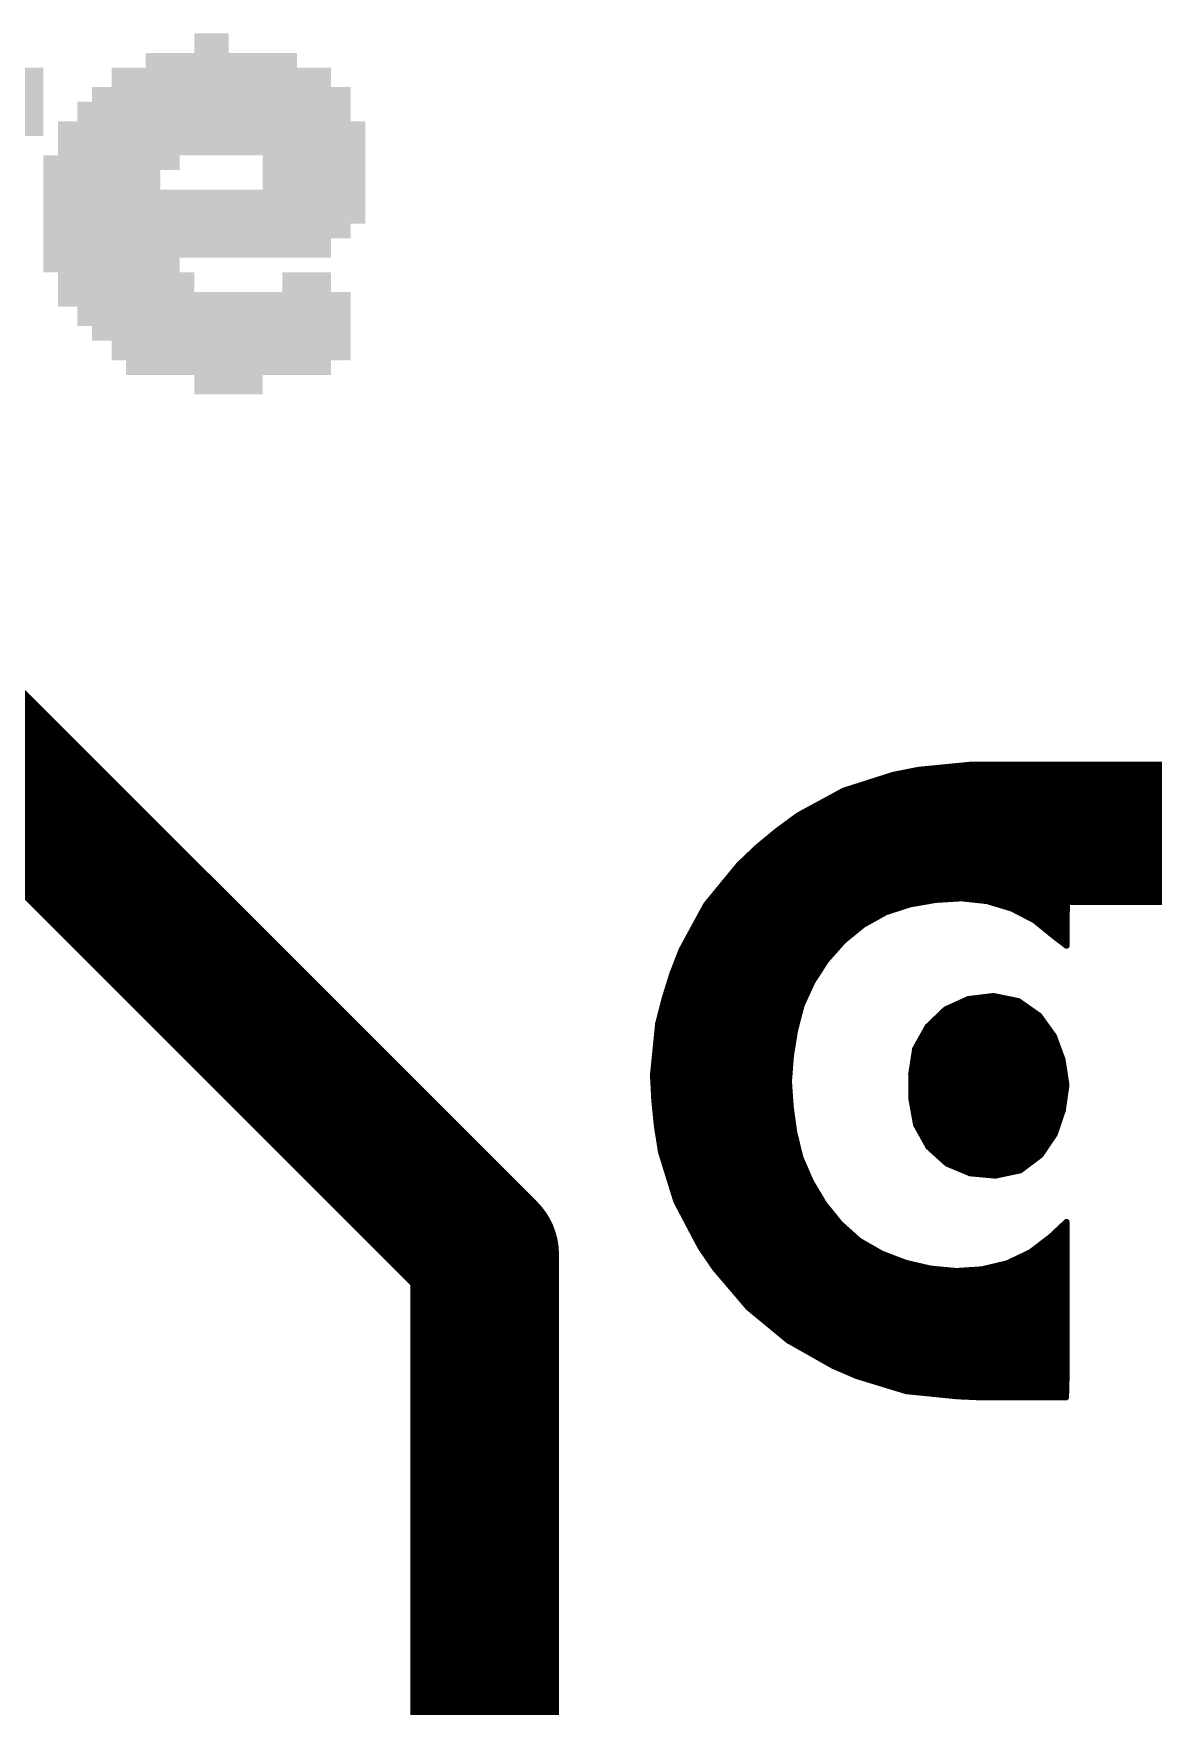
# Model space of a CAD drawing. Extents: x -34 to 73, y -22 to 26.
# Drawn here: x 19.713 to 22.009, y 15.926 to 19.356 of the extents above; entities that cross this region are included whole.
import ezdxf

# ---------------------------------------------------------------- set-up
doc = ezdxf.new("R2010")
doc.units = 0
doc.layers.add('16', color=132, linetype='CONTINUOUS')
doc.layers.add('21', color=41, linetype='CONTINUOUS')

# ---------------------------------------------------------------- blocks, each defined once
blk = doc.blocks.new('RECT')
blk.add_solid([(-0.5, -0.5), (0.5, -0.5), (-0.5, 0.5), (0.5, 0.5)])

msp = doc.modelspace()

# ---------------------------------------------------------------- linework, layer by layer
at = {"layer": '16', "const_width": 0.3048}
for points in [[(20.6375, 16.8529), (18.5928, 18.8976)], [(20.6375, 16.8529), (20.6375, 15.1793)]]:
    msp.add_lwpolyline(points, dxfattribs=at)
at = {"layer": '16', "const_width": 0.1524}
for points in [[(20.7137, 16.8529, 1), (20.5613, 16.8529)], [(20.5836, 16.799, 1), (20.6914, 16.9068)]]:
    msp.add_lwpolyline(points, format="xyb", dxfattribs=at)
at = {"layer": '21', "const_width": 0.0127}
for points in [[(21.4744, 17.8357), (21.3736, 17.8035)], [(21.5261, 17.8461), (21.4744, 17.8357)], [(21.5133, 17.8435), (24.4591, 17.8435)], [(21.6315, 17.8565), (21.5261, 17.8461)], [(21.6282, 17.8562), (24.3363, 17.8562)], [(24.3331, 17.8565), (21.6315, 17.8565)], [(21.3736, 17.8035), (21.2805, 17.7529)], [(21.3796, 17.8054), (24.5791, 17.8054)], [(21.4194, 17.8181), (24.5445, 17.8181)], [(21.4592, 17.8308), (24.5018, 17.8308)], [(21.307, 17.7673), (24.6548, 17.7673)], [(21.3303, 17.78), (24.632, 17.78)], [(21.3538, 17.7927), (24.6091, 17.7927)], [(21.2805, 17.7529), (21.238, 17.7216)], [(21.2483, 17.7292), (24.7157, 17.7292)], [(21.2655, 17.7419), (24.7003, 17.7419)], [(21.2836, 17.7546), (24.6776, 17.7546)], [(21.238, 17.7216), (21.1971, 17.6879)], [(21.2164, 17.7038), (24.7465, 17.7038)], [(21.2318, 17.7165), (24.7311, 17.7165)], [(21.1971, 17.6879), (21.1589, 17.6515)], [(21.1738, 17.6657), (24.7899, 17.6657)], [(21.1872, 17.6784), (24.7773, 17.6784)], [(21.201, 17.6911), (24.7619, 17.6911)], [(21.1589, 17.6515), (21.0917, 17.5697)], [(21.1393, 17.6276), (24.8237, 17.6276)], [(21.1497, 17.6403), (24.8129, 17.6403)], [(21.1605, 17.653), (24.8014, 17.653)], [(21.1184, 17.6022), (24.8447, 17.6022)], [(21.1288, 17.6149), (24.8342, 17.6149)], [(21.0917, 17.5697), (21.0411, 17.4766)], [(21.0886, 17.5641), (21.4894, 17.5641)], [(21.0975, 17.5768), (21.545, 17.5768)], [(21.1079, 17.5895), (24.8545, 17.5895)], [(21.4598, 17.5546), (21.5101, 17.5708)], [(21.5101, 17.5708), (21.5621, 17.5798)], [(21.5621, 17.5798), (21.6148, 17.5831)], [(21.6148, 17.5831), (21.6674, 17.5774)], [(21.6674, 17.5774), (21.7181, 17.5622)], [(21.6694, 17.5768), (24.3916, 17.5768)], [(21.7117, 17.5641), (21.8312, 17.5641)], [(21.7181, 17.5622), (21.765, 17.5379)], [(21.8304, 17.5466), (21.8317, 17.5754)], [(21.8317, 17.5754), (22.0741, 17.5754)], [(21.068, 17.526), (21.4101, 17.526)], [(21.0749, 17.5387), (21.4312, 17.5387)], [(21.0817, 17.5514), (21.454, 17.5514)], [(21.3727, 17.4954), (21.4135, 17.5288)], [(21.4135, 17.5288), (21.4598, 17.5546)], [(21.7389, 17.5514), (21.8306, 17.5514)], [(21.7634, 17.5387), (21.8304, 17.5387)], [(21.765, 17.5379), (21.806, 17.5045)], [(21.7796, 17.526), (21.8304, 17.526)], [(21.8304, 17.486), (21.8304, 17.5466)], [(21.0542, 17.5006), (21.379, 17.5006)], [(21.0611, 17.5133), (21.3945, 17.5133)], [(21.3377, 17.456), (21.3727, 17.4954)], [(21.7952, 17.5133), (21.8304, 17.5133)], [(21.806, 17.5045), (21.8304, 17.486)], [(21.8112, 17.5006), (21.8304, 17.5006)], [(21.0411, 17.4766), (21.0221, 17.4274)], [(21.0357, 17.4625), (21.3435, 17.4625)], [(21.0406, 17.4752), (21.3548, 17.4752)], [(21.0473, 17.4879), (21.366, 17.4879)], [(21.3091, 17.4117), (21.3377, 17.456)], [(21.8279, 17.4879), (21.8304, 17.4879)], [(21.0221, 17.4274), (21.0064, 17.3768)], [(21.0212, 17.4244), (21.3173, 17.4244)], [(21.0259, 17.4371), (21.3255, 17.4371)], [(21.0308, 17.4498), (21.3338, 17.4498)], [(21.0094, 17.3863), (21.2975, 17.3863)], [(21.0133, 17.399), (21.3033, 17.399)], [(21.0173, 17.4117), (21.3091, 17.4117)], [(21.2871, 17.3635), (21.3091, 17.4117)], [(21.0064, 17.3768), (20.9933, 17.3257)], [(21.0023, 17.3609), (21.2864, 17.3609)], [(21.0056, 17.3736), (21.2917, 17.3736)], [(21.2737, 17.3123), (21.2871, 17.3635)], [(21.5827, 17.3552), (21.5456, 17.3196)], [(21.6293, 17.3763), (21.5827, 17.3552)], [(21.5954, 17.3609), (21.7476, 17.3609)], [(21.6234, 17.3736), (21.724, 17.3736)], [(21.6806, 17.3825), (21.6293, 17.3763)], [(21.7318, 17.372), (21.6806, 17.3825)], [(21.7744, 17.342), (21.7318, 17.372)], [(20.9933, 17.3257), (20.9827, 17.2203)], [(20.993, 17.3228), (21.2764, 17.3228)], [(20.9958, 17.3355), (21.2797, 17.3355)], [(20.9991, 17.3482), (21.2831, 17.3482)], [(21.5456, 17.3196), (21.5201, 17.2739)], [(21.5489, 17.3228), (21.7882, 17.3228)], [(21.5622, 17.3355), (21.7791, 17.3355)], [(21.5755, 17.3482), (21.7657, 17.3482)], [(21.8044, 17.3003), (21.7744, 17.342)], [(20.9892, 17.2847), (21.2692, 17.2847)], [(20.9905, 17.2974), (21.2713, 17.2974)], [(20.9917, 17.3101), (21.2733, 17.3101)], [(21.2653, 17.2602), (21.2737, 17.3123)], [(21.5261, 17.2847), (21.8101, 17.2847)], [(21.5332, 17.2974), (21.8055, 17.2974)], [(21.5403, 17.3101), (21.7973, 17.3101)], [(21.8222, 17.2519), (21.8044, 17.3003)], [(20.9866, 17.2593), (21.2652, 17.2593)], [(20.9879, 17.272), (21.2672, 17.272)], [(21.2612, 17.2074), (21.2653, 17.2602)], [(21.5201, 17.2739), (21.5121, 17.2222)], [(21.5178, 17.2593), (21.8195, 17.2593)], [(21.5198, 17.272), (21.8148, 17.272)], [(21.8301, 17.2001), (21.8222, 17.2519)], [(20.9828, 17.2212), (21.2623, 17.2212)], [(20.9827, 17.2203), (20.9855, 17.1676)], [(20.9841, 17.2339), (21.2633, 17.2339)], [(20.9853, 17.2466), (21.2642, 17.2466)], [(21.5121, 17.2222), (21.5127, 17.1704)], [(21.5121, 17.2212), (21.8269, 17.2212)], [(21.5139, 17.2339), (21.8249, 17.2339)], [(21.5159, 17.2466), (21.823, 17.2466)], [(20.9833, 17.2085), (21.2613, 17.2085)], [(20.984, 17.1958), (21.262, 17.1958)], [(20.9847, 17.1831), (21.2629, 17.1831)], [(21.2649, 17.1545), (21.2612, 17.2074)], [(21.5122, 17.2085), (21.8288, 17.2085)], [(21.5124, 17.1958), (21.8295, 17.1958)], [(21.5125, 17.1831), (21.8277, 17.1831)], [(21.8227, 17.1484), (21.8301, 17.2001)], [(20.9854, 17.1704), (21.2638, 17.1704)], [(20.9855, 17.1676), (20.9909, 17.1149)], [(20.9865, 17.1577), (21.2647, 17.1577)], [(21.2722, 17.1022), (21.2649, 17.1545)], [(21.5127, 17.1704), (21.5219, 17.1191)], [(21.5127, 17.1704), (21.8258, 17.1704)], [(21.5149, 17.1577), (21.824, 17.1577)], [(21.8061, 17.0996), (21.8227, 17.1484)], [(20.9878, 17.145), (21.2662, 17.145)], [(20.9891, 17.1323), (21.268, 17.1323)], [(20.9904, 17.1196), (21.2698, 17.1196)], [(20.9909, 17.1149), (20.9992, 17.0628)], [(21.5172, 17.145), (21.8216, 17.145)], [(21.5195, 17.1323), (21.8172, 17.1323)], [(21.5218, 17.1196), (21.8129, 17.1196)], [(21.5219, 17.1191), (21.5474, 17.0734)], [(20.9921, 17.1069), (21.2716, 17.1069)], [(20.9942, 17.0942), (21.2742, 17.0942)], [(20.9962, 17.0815), (21.2773, 17.0815)], [(21.2849, 17.0508), (21.2722, 17.1022)], [(21.5287, 17.1069), (21.8086, 17.1069)], [(21.5358, 17.0942), (21.8024, 17.0942)], [(21.5429, 17.0815), (21.7939, 17.0815)], [(21.7772, 17.0568), (21.8061, 17.0996)], [(20.9982, 17.0688), (21.2805, 17.0688)], [(20.9992, 17.0628), (21.0306, 16.9616)], [(21.0013, 17.0561), (21.2836, 17.0561)], [(21.0052, 17.0434), (21.2881, 17.0434)], [(21.306, 17.0023), (21.2849, 17.0508)], [(21.5474, 17.0734), (21.5857, 17.0389)], [(21.5525, 17.0688), (21.7853, 17.0688)], [(21.5666, 17.0561), (21.7763, 17.0561)], [(21.5807, 17.0434), (21.7595, 17.0434)], [(21.7354, 17.0253), (21.7772, 17.0568)], [(21.0091, 17.0307), (21.2937, 17.0307)], [(21.0131, 17.018), (21.2992, 17.018)], [(21.5857, 17.0389), (21.6329, 17.0192)], [(21.6054, 17.0307), (21.7426, 17.0307)], [(21.6329, 17.0192), (21.6842, 17.0145)], [(21.6465, 17.018), (21.7007, 17.018)], [(21.6842, 17.0145), (21.7354, 17.0253)], [(21.017, 17.0053), (21.3047, 17.0053)], [(21.021, 16.9926), (21.3118, 16.9926)], [(21.0249, 16.9799), (21.3193, 16.9799)], [(21.3329, 16.957), (21.306, 17.0023)], [(21.0289, 16.9672), (21.3269, 16.9672)], [(21.0306, 16.9616), (21.08, 16.868)], [(21.0343, 16.9545), (21.3349, 16.9545)], [(21.0411, 16.9418), (21.3452, 16.9418)], [(21.366, 16.9159), (21.3329, 16.957)], [(21.0478, 16.9291), (21.3554, 16.9291)], [(21.0545, 16.9164), (21.3656, 16.9164)], [(21.4055, 16.8805), (21.366, 16.9159)], [(21.8304, 16.9192), (21.7985, 16.8892)], [(21.8274, 16.9164), (21.8304, 16.9164)], [(21.8304, 16.6013), (21.8304, 16.9192)], [(21.0612, 16.9037), (21.3796, 16.9037)], [(21.0679, 16.891), (21.3938, 16.891)], [(21.0746, 16.8783), (21.4094, 16.8783)], [(21.4514, 16.8543), (21.4055, 16.8805)], [(21.7985, 16.8892), (21.7566, 16.8571)], [(21.7843, 16.8783), (21.8304, 16.8783)], [(21.8004, 16.891), (21.8304, 16.891)], [(21.8139, 16.9037), (21.8304, 16.9037)], [(21.08, 16.868), (21.1097, 16.8244)], [(21.0817, 16.8656), (21.4316, 16.8656)], [(21.0903, 16.8529), (21.455, 16.8529)], [(21.0989, 16.8402), (21.4882, 16.8402)], [(21.5006, 16.8354), (21.4514, 16.8543)], [(21.7566, 16.8571), (21.7089, 16.8344)], [(21.7212, 16.8402), (21.8304, 16.8402)], [(21.7478, 16.8529), (21.8304, 16.8529)], [(21.7677, 16.8656), (21.8304, 16.8656)], [(21.1076, 16.8275), (21.5349, 16.8275)], [(21.1097, 16.8244), (21.1783, 16.7439)], [(21.1179, 16.8148), (21.8304, 16.8148)], [(21.552, 16.8235), (21.5006, 16.8354)], [(21.6047, 16.8186), (21.552, 16.8235)], [(21.6575, 16.8221), (21.6047, 16.8186)], [(21.7089, 16.8344), (21.6575, 16.8221)], [(21.6802, 16.8275), (21.8304, 16.8275)], [(21.1287, 16.8021), (21.8304, 16.8021)], [(21.1395, 16.7894), (21.8304, 16.7894)], [(21.1504, 16.7767), (21.8304, 16.7767)], [(21.1612, 16.764), (21.8304, 16.764)], [(21.172, 16.7513), (21.8304, 16.7513)], [(21.1783, 16.7439), (21.26, 16.6765)], [(21.1848, 16.7386), (21.8304, 16.7386)], [(21.2002, 16.7259), (21.8304, 16.7259)], [(21.2155, 16.7132), (21.8304, 16.7132)], [(21.2309, 16.7005), (21.8304, 16.7005)], [(21.2463, 16.6878), (21.8304, 16.6878)], [(21.26, 16.6765), (21.3521, 16.6244)], [(21.2625, 16.6751), (21.8304, 16.6751)], [(21.285, 16.6624), (21.8304, 16.6624)], [(21.3074, 16.6497), (21.8304, 16.6497)], [(21.3299, 16.637), (21.8304, 16.637)], [(21.3521, 16.6244), (21.4005, 16.6035)], [(21.3525, 16.6243), (21.8304, 16.6243)], [(21.3819, 16.6116), (21.8304, 16.6116)], [(21.4005, 16.6035), (21.5018, 16.5726)], [(21.4157, 16.5989), (21.8303, 16.5989)], [(21.8292, 16.5597), (21.8304, 16.6013)], [(21.4574, 16.5862), (21.8299, 16.5862)], [(21.499, 16.5735), (21.8296, 16.5735)], [(21.5018, 16.5726), (21.6072, 16.562)], [(21.6072, 16.562), (21.6601, 16.5597)], [(21.6355, 16.5608), (21.8292, 16.5608)], [(21.6601, 16.5597), (21.8292, 16.5597)]]:
    msp.add_lwpolyline(points, dxfattribs=at)
at = {"layer": '21', "const_width": 0.0064}
for points in [[(21.4738, 17.8388, 1), (21.4751, 17.8326)], [(21.4754, 17.8326, 1), (21.4735, 17.8387)], [(21.5133, 17.8467, 1), (21.5133, 17.8403)], [(21.5258, 17.8492, 1), (21.5264, 17.8429)], [(21.5267, 17.843, 1), (21.5255, 17.8492)], [(21.6282, 17.8594, 1), (21.6282, 17.853)], [(21.6315, 17.8597, 1), (21.6315, 17.8534)], [(21.6318, 17.8534, 1), (21.6312, 17.8597)], [(21.3726, 17.8065, 1), (21.3745, 17.8004)], [(21.3751, 17.8007, 1), (21.3721, 17.8063)], [(21.3796, 17.8086, 1), (21.3796, 17.8022)], [(21.4194, 17.8213, 1), (21.4194, 17.8149)], [(21.4592, 17.834, 1), (21.4592, 17.8276)], [(21.307, 17.7705, 1), (21.307, 17.7641)], [(21.3303, 17.7832, 1), (21.3303, 17.7768)], [(21.3538, 17.7959, 1), (21.3538, 17.7895)], [(21.2483, 17.7324, 1), (21.2483, 17.726)], [(21.2655, 17.7451, 1), (21.2655, 17.7387)], [(21.279, 17.7557, 1), (21.282, 17.7501)], [(21.2824, 17.7504, 1), (21.2786, 17.7555)], [(21.2836, 17.7578, 1), (21.2836, 17.7514)], [(21.2164, 17.707, 1), (21.2164, 17.7006)], [(21.2318, 17.7197, 1), (21.2318, 17.7133)], [(21.2361, 17.7242, 1), (21.2399, 17.719)], [(21.24, 17.7191, 1), (21.236, 17.724)], [(21.1738, 17.6689, 1), (21.1738, 17.6625)], [(21.1872, 17.6816, 1), (21.1872, 17.6752)], [(21.1951, 17.6903, 1), (21.1992, 17.6854)], [(21.1993, 17.6856, 1), (21.195, 17.6902)], [(21.201, 17.6943, 1), (21.201, 17.6879)], [(21.1393, 17.6308, 1), (21.1393, 17.6244)], [(21.1497, 17.6435, 1), (21.1497, 17.6371)], [(21.1567, 17.6538, 1), (21.1611, 17.6492)], [(21.1614, 17.6495, 1), (21.1565, 17.6536)], [(21.1605, 17.6562, 1), (21.1605, 17.6498)], [(21.1184, 17.6054, 1), (21.1184, 17.599)], [(21.1288, 17.6181, 1), (21.1288, 17.6117)], [(21.0886, 17.5673, 1), (21.0886, 17.5609)], [(21.0892, 17.5717, 1), (21.0941, 17.5677)], [(21.0945, 17.5682, 1), (21.0889, 17.5712)], [(21.0975, 17.58, 1), (21.0975, 17.5736)], [(21.1079, 17.5927, 1), (21.1079, 17.5863)], [(21.4894, 17.5609, 1), (21.4894, 17.5673)], [(21.5096, 17.5739, 1), (21.5107, 17.5676)], [(21.5111, 17.5677, 1), (21.5092, 17.5738)], [(21.545, 17.5736, 1), (21.545, 17.58)], [(21.5619, 17.5829, 1), (21.5623, 17.5766)], [(21.5626, 17.5766, 1), (21.5615, 17.5829)], [(21.6152, 17.5863, 1), (21.6145, 17.5799)], [(21.615, 17.5799, 1), (21.6146, 17.5863)], [(21.6683, 17.5804, 1), (21.6665, 17.5743)], [(21.6694, 17.58, 1), (21.6694, 17.5736)], [(21.6671, 17.5742, 1), (21.6678, 17.5805)], [(21.7117, 17.5673, 1), (21.7117, 17.5609)], [(21.7195, 17.565, 1), (21.7166, 17.5594)], [(21.7171, 17.5591, 1), (21.719, 17.5652)], [(21.8349, 17.5752, 1), (21.8286, 17.5755)], [(21.8317, 17.5785, 1), (21.8317, 17.5722)], [(21.8312, 17.5609, 1), (21.8312, 17.5673)], [(21.068, 17.5292, 1), (21.068, 17.5228)], [(21.0749, 17.5419, 1), (21.0749, 17.5355)], [(21.0817, 17.5546, 1), (21.0817, 17.5482)], [(21.4101, 17.5228, 1), (21.4101, 17.5292)], [(21.412, 17.5316, 1), (21.415, 17.526)], [(21.4155, 17.5264, 1), (21.4115, 17.5313)], [(21.4312, 17.5355, 1), (21.4312, 17.5419)], [(21.454, 17.5482, 1), (21.454, 17.5546)], [(21.4588, 17.5576, 1), (21.4607, 17.5516)], [(21.4613, 17.5518, 1), (21.4582, 17.5574)], [(21.7389, 17.5546, 1), (21.7389, 17.5482)], [(21.7634, 17.5419, 1), (21.7634, 17.5355)], [(21.767, 17.5404, 1), (21.763, 17.5354)], [(21.7635, 17.5351, 1), (21.7664, 17.5407)], [(21.7796, 17.5292, 1), (21.7796, 17.5228)], [(21.8335, 17.5466, 1), (21.8272, 17.5466)], [(21.8272, 17.5468, 1), (21.8335, 17.5465)], [(21.8304, 17.5355, 1), (21.8304, 17.5419)], [(21.8304, 17.5228, 1), (21.8304, 17.5292)], [(21.8306, 17.5482, 1), (21.8306, 17.5546)], [(21.0542, 17.5038, 1), (21.0542, 17.4974)], [(21.0611, 17.5165, 1), (21.0611, 17.5101)], [(21.3706, 17.4978, 1), (21.3747, 17.4929)], [(21.375, 17.4933, 1), (21.3703, 17.4975)], [(21.379, 17.4974, 1), (21.379, 17.5038)], [(21.3945, 17.5101, 1), (21.3945, 17.5165)], [(21.7952, 17.5165, 1), (21.7952, 17.5101)], [(21.8079, 17.507, 1), (21.8041, 17.502)], [(21.804, 17.5021, 1), (21.808, 17.507)], [(21.8112, 17.5038, 1), (21.8112, 17.4974)], [(21.8304, 17.5101, 1), (21.8304, 17.5165)], [(21.8304, 17.4974, 1), (21.8304, 17.5038)], [(21.0357, 17.4657, 1), (21.0357, 17.4593)], [(21.0406, 17.4784, 1), (21.0406, 17.472)], [(21.0383, 17.4781, 1), (21.0439, 17.4751)], [(21.0441, 17.4754, 1), (21.0382, 17.4777)], [(21.0473, 17.4911, 1), (21.0473, 17.4847)], [(21.3354, 17.4581, 1), (21.3401, 17.4538)], [(21.3404, 17.4542, 1), (21.3351, 17.4577)], [(21.3435, 17.4593, 1), (21.3435, 17.4657)], [(21.3548, 17.472, 1), (21.3548, 17.4784)], [(21.366, 17.4847, 1), (21.366, 17.4911)], [(21.8279, 17.4911, 1), (21.8279, 17.4847)], [(21.8272, 17.486, 1), (21.8335, 17.486)], [(21.8285, 17.4835, 1), (21.8323, 17.4886)], [(21.8304, 17.4847, 1), (21.8304, 17.4911)], [(21.0212, 17.4276, 1), (21.0212, 17.4212)], [(21.0192, 17.4285, 1), (21.0251, 17.4262)], [(21.0252, 17.4264, 1), (21.0191, 17.4283)], [(21.0259, 17.4403, 1), (21.0259, 17.4339)], [(21.0308, 17.453, 1), (21.0308, 17.4466)], [(21.3173, 17.4212, 1), (21.3173, 17.4276)], [(21.3255, 17.4339, 1), (21.3255, 17.4403)], [(21.3338, 17.4466, 1), (21.3338, 17.453)], [(21.0094, 17.3895, 1), (21.0094, 17.3831)], [(21.0133, 17.4022, 1), (21.0133, 17.3958)], [(21.0173, 17.4149, 1), (21.0173, 17.4085)], [(21.2975, 17.3831, 1), (21.2975, 17.3895)], [(21.3033, 17.3958, 1), (21.3033, 17.4022)], [(21.3064, 17.4134, 1), (21.3117, 17.4099)], [(21.312, 17.4103, 1), (21.3062, 17.413)], [(21.3091, 17.4085, 1), (21.3091, 17.4149)], [(21.0023, 17.3641, 1), (21.0023, 17.3577)], [(21.0056, 17.3768, 1), (21.0056, 17.3704)], [(21.0095, 17.376, 1), (21.0033, 17.3776)], [(21.0034, 17.3777, 1), (21.0095, 17.3759)], [(21.2842, 17.3648, 1), (21.2899, 17.3622)], [(21.2901, 17.3627, 1), (21.284, 17.3643)], [(21.2864, 17.3577, 1), (21.2864, 17.3641)], [(21.2917, 17.3704, 1), (21.2917, 17.3768)], [(21.5814, 17.3581, 1), (21.5841, 17.3523)], [(21.5849, 17.3529, 1), (21.5805, 17.3575)], [(21.5954, 17.3641, 1), (21.5954, 17.3577)], [(21.6234, 17.3768, 1), (21.6234, 17.3704)], [(21.6289, 17.3794, 1), (21.6297, 17.3731)], [(21.6306, 17.3734, 1), (21.628, 17.3792)], [(21.6812, 17.3856, 1), (21.6799, 17.3794)], [(21.6809, 17.3794, 1), (21.6802, 17.3857)], [(21.724, 17.3704, 1), (21.724, 17.3768)], [(21.7337, 17.3746, 1), (21.73, 17.3694)], [(21.7312, 17.3689, 1), (21.7325, 17.3751)], [(21.7476, 17.3577, 1), (21.7476, 17.3641)], [(20.993, 17.326, 1), (20.993, 17.3196)], [(20.9902, 17.3265, 1), (20.9964, 17.3249)], [(20.9965, 17.3254, 1), (20.9902, 17.326)], [(20.9958, 17.3387, 1), (20.9958, 17.3323)], [(20.9991, 17.3514, 1), (20.9991, 17.345)], [(21.2764, 17.3196, 1), (21.2764, 17.326)], [(21.2797, 17.3323, 1), (21.2797, 17.3387)], [(21.2831, 17.345, 1), (21.2831, 17.3514)], [(21.5434, 17.3219, 1), (21.5478, 17.3173)], [(21.5483, 17.3181, 1), (21.5428, 17.3212)], [(21.5489, 17.326, 1), (21.5489, 17.3196)], [(21.5622, 17.3387, 1), (21.5622, 17.3323)], [(21.5755, 17.3514, 1), (21.5755, 17.345)], [(21.7657, 17.345, 1), (21.7657, 17.3514)], [(21.777, 17.3439, 1), (21.7718, 17.3402)], [(21.7726, 17.3394, 1), (21.7762, 17.3446)], [(21.7791, 17.3323, 1), (21.7791, 17.3387)], [(21.7882, 17.3196, 1), (21.7882, 17.326)], [(20.9892, 17.2879, 1), (20.9892, 17.2815)], [(20.9905, 17.3006, 1), (20.9905, 17.2942)], [(20.9917, 17.3133, 1), (20.9917, 17.3069)], [(21.2692, 17.2815, 1), (21.2692, 17.2879)], [(21.2768, 17.3118, 1), (21.2705, 17.3128)], [(21.2706, 17.3131, 1), (21.2767, 17.3115)], [(21.2713, 17.2942, 1), (21.2713, 17.3006)], [(21.2733, 17.3069, 1), (21.2733, 17.3133)], [(21.5261, 17.2879, 1), (21.5261, 17.2815)], [(21.5332, 17.3006, 1), (21.5332, 17.2942)], [(21.5403, 17.3133, 1), (21.5403, 17.3069)], [(21.7973, 17.3069, 1), (21.7973, 17.3133)], [(21.8074, 17.3014, 1), (21.8014, 17.2992)], [(21.8018, 17.2984, 1), (21.807, 17.3021)], [(21.8055, 17.2942, 1), (21.8055, 17.3006)], [(21.8101, 17.2815, 1), (21.8101, 17.2879)], [(20.9866, 17.2625, 1), (20.9866, 17.2561)], [(20.9879, 17.2752, 1), (20.9879, 17.2688)], [(21.2685, 17.2599, 1), (21.2621, 17.2604)], [(21.2622, 17.2607, 1), (21.2684, 17.2597)], [(21.2652, 17.2561, 1), (21.2652, 17.2625)], [(21.2672, 17.2688, 1), (21.2672, 17.2752)], [(21.5178, 17.2625, 1), (21.5178, 17.2561)], [(21.5198, 17.2752, 1), (21.5198, 17.2688)], [(21.5232, 17.2734, 1), (21.5169, 17.2744)], [(21.5173, 17.2755, 1), (21.5228, 17.2724)], [(21.8148, 17.2688, 1), (21.8148, 17.2752)], [(21.8253, 17.2524, 1), (21.819, 17.2514)], [(21.8192, 17.2508, 1), (21.8252, 17.253)], [(21.8195, 17.2561, 1), (21.8195, 17.2625)], [(20.9859, 17.2204, 1), (20.9795, 17.2201)], [(20.9795, 17.2206, 1), (20.9858, 17.22)], [(20.9828, 17.2244, 1), (20.9828, 17.218)], [(20.9841, 17.2371, 1), (20.9841, 17.2307)], [(20.9853, 17.2498, 1), (20.9853, 17.2434)], [(21.2623, 17.218, 1), (21.2623, 17.2244)], [(21.2633, 17.2307, 1), (21.2633, 17.2371)], [(21.2642, 17.2434, 1), (21.2642, 17.2498)], [(21.5153, 17.2222, 1), (21.5089, 17.2221)], [(21.5121, 17.2244, 1), (21.5121, 17.218)], [(21.509, 17.2227, 1), (21.5152, 17.2217)], [(21.5139, 17.2371, 1), (21.5139, 17.2307)], [(21.5159, 17.2498, 1), (21.5159, 17.2434)], [(21.823, 17.2434, 1), (21.823, 17.2498)], [(21.8249, 17.2307, 1), (21.8249, 17.2371)], [(21.8269, 17.218, 1), (21.8269, 17.2244)], [(20.9833, 17.2117, 1), (20.9833, 17.2053)], [(20.984, 17.199, 1), (20.984, 17.1926)], [(20.9847, 17.1863, 1), (20.9847, 17.1799)], [(21.2644, 17.2076, 1), (21.2581, 17.2071)], [(21.2581, 17.2076, 1), (21.2644, 17.2071)], [(21.2613, 17.2053, 1), (21.2613, 17.2117)], [(21.262, 17.1926, 1), (21.262, 17.199)], [(21.2629, 17.1799, 1), (21.2629, 17.1863)], [(21.5122, 17.2117, 1), (21.5122, 17.2053)], [(21.5124, 17.199, 1), (21.5124, 17.1926)], [(21.5125, 17.1863, 1), (21.5125, 17.1799)], [(21.8332, 17.1997, 1), (21.8269, 17.2006)], [(21.8269, 17.1996, 1), (21.8332, 17.2006)], [(21.8277, 17.1799, 1), (21.8277, 17.1863)], [(21.8288, 17.2053, 1), (21.8288, 17.2117)], [(21.8295, 17.1926, 1), (21.8295, 17.199)], [(20.9854, 17.1736, 1), (20.9854, 17.1672)], [(20.9887, 17.1679, 1), (20.9824, 17.1672)], [(20.9824, 17.1674, 1), (20.9887, 17.1677)], [(20.9865, 17.1609, 1), (20.9865, 17.1545)], [(21.2617, 17.1543, 1), (21.2681, 17.1548)], [(21.268, 17.155, 1), (21.2618, 17.1541)], [(21.2638, 17.1672, 1), (21.2638, 17.1736)], [(21.2647, 17.1545, 1), (21.2647, 17.1609)], [(21.5158, 17.171, 1), (21.5095, 17.1699)], [(21.5127, 17.1736, 1), (21.5127, 17.1672)], [(21.5095, 17.1704, 1), (21.5158, 17.1705)], [(21.5149, 17.1609, 1), (21.5149, 17.1545)], [(21.8257, 17.1473, 1), (21.8197, 17.1494)], [(21.824, 17.1545, 1), (21.824, 17.1609)], [(21.8258, 17.1672, 1), (21.8258, 17.1736)], [(20.9878, 17.1482, 1), (20.9878, 17.1418)], [(20.9891, 17.1355, 1), (20.9891, 17.1291)], [(20.9904, 17.1228, 1), (20.9904, 17.1164)], [(20.994, 17.1154, 1), (20.9877, 17.1144)], [(20.9877, 17.1145, 1), (20.994, 17.1152)], [(21.2662, 17.1418, 1), (21.2662, 17.1482)], [(21.268, 17.1291, 1), (21.268, 17.1355)], [(21.2698, 17.1164, 1), (21.2698, 17.1228)], [(21.5172, 17.1482, 1), (21.5172, 17.1418)], [(21.5195, 17.1355, 1), (21.5195, 17.1291)], [(21.5218, 17.1228, 1), (21.5218, 17.1164)], [(21.5246, 17.1207, 1), (21.5191, 17.1176)], [(21.5187, 17.1185, 1), (21.525, 17.1197)], [(21.8129, 17.1164, 1), (21.8129, 17.1228)], [(21.8172, 17.1291, 1), (21.8172, 17.1355)], [(21.8196, 17.1488, 1), (21.8259, 17.1479)], [(21.8216, 17.1418, 1), (21.8216, 17.1482)], [(20.9921, 17.1101, 1), (20.9921, 17.1037)], [(20.9942, 17.0974, 1), (20.9942, 17.091)], [(20.9962, 17.0847, 1), (20.9962, 17.0783)], [(21.2753, 17.103, 1), (21.2691, 17.1015)], [(21.2691, 17.1018, 1), (21.2754, 17.1027)], [(21.2716, 17.1037, 1), (21.2716, 17.1101)], [(21.2742, 17.091, 1), (21.2742, 17.0974)], [(21.2773, 17.0783, 1), (21.2773, 17.0847)], [(21.5287, 17.1101, 1), (21.5287, 17.1037)], [(21.5358, 17.0974, 1), (21.5358, 17.091)], [(21.5429, 17.0847, 1), (21.5429, 17.0783)], [(21.7939, 17.0783, 1), (21.7939, 17.0847)], [(21.8024, 17.091, 1), (21.8024, 17.0974)], [(21.8031, 17.1006, 1), (21.8091, 17.0986)], [(21.8087, 17.0978, 1), (21.8035, 17.1014)], [(21.8086, 17.1037, 1), (21.8086, 17.1101)], [(20.9982, 17.072, 1), (20.9982, 17.0656)], [(21.0022, 17.0637, 1), (20.9962, 17.0618)], [(20.9961, 17.0623, 1), (21.0023, 17.0633)], [(21.0013, 17.0593, 1), (21.0013, 17.0529)], [(21.0052, 17.0466, 1), (21.0052, 17.0402)], [(21.2805, 17.0656, 1), (21.2805, 17.072)], [(21.2878, 17.0521, 1), (21.282, 17.0495)], [(21.2818, 17.0501, 1), (21.288, 17.0516)], [(21.2836, 17.0529, 1), (21.2836, 17.0593)], [(21.2881, 17.0402, 1), (21.2881, 17.0466)], [(21.5495, 17.0757, 1), (21.5453, 17.071)], [(21.5446, 17.0718, 1), (21.5502, 17.0749)], [(21.5525, 17.072, 1), (21.5525, 17.0656)], [(21.5666, 17.0593, 1), (21.5666, 17.0529)], [(21.5807, 17.0466, 1), (21.5807, 17.0402)], [(21.7595, 17.0402, 1), (21.7595, 17.0466)], [(21.7746, 17.0586, 1), (21.7799, 17.055)], [(21.7791, 17.0543, 1), (21.7753, 17.0593)], [(21.7763, 17.0529, 1), (21.7763, 17.0593)], [(21.7853, 17.0656, 1), (21.7853, 17.072)], [(21.0091, 17.0339, 1), (21.0091, 17.0275)], [(21.0131, 17.0212, 1), (21.0131, 17.0148)], [(21.2937, 17.0275, 1), (21.2937, 17.0339)], [(21.2992, 17.0148, 1), (21.2992, 17.0212)], [(21.5869, 17.0418, 1), (21.5845, 17.0359)], [(21.5836, 17.0365, 1), (21.5879, 17.0412)], [(21.6054, 17.0339, 1), (21.6054, 17.0275)], [(21.6332, 17.0224, 1), (21.6326, 17.0161)], [(21.6317, 17.0163, 1), (21.6341, 17.0222)], [(21.6465, 17.0212, 1), (21.6465, 17.0148)], [(21.6835, 17.0176, 1), (21.6849, 17.0114)], [(21.6839, 17.0114, 1), (21.6845, 17.0177)], [(21.7007, 17.0148, 1), (21.7007, 17.0212)], [(21.7335, 17.0278, 1), (21.7374, 17.0227)], [(21.7361, 17.0222, 1), (21.7348, 17.0284)], [(21.7426, 17.0275, 1), (21.7426, 17.0339)], [(21.017, 17.0085, 1), (21.017, 17.0021)], [(21.021, 16.9958, 1), (21.021, 16.9894)], [(21.0249, 16.9831, 1), (21.0249, 16.9767)], [(21.3088, 17.0039, 1), (21.3033, 17.0007)], [(21.3031, 17.001, 1), (21.3089, 17.0036)], [(21.3047, 17.0021, 1), (21.3047, 17.0085)], [(21.3118, 16.9894, 1), (21.3118, 16.9958)], [(21.3193, 16.9767, 1), (21.3193, 16.9831)], [(21.0289, 16.9704, 1), (21.0289, 16.964)], [(21.0334, 16.9631, 1), (21.0278, 16.9601)], [(21.0276, 16.9606, 1), (21.0336, 16.9625)], [(21.0343, 16.9577, 1), (21.0343, 16.9513)], [(21.0411, 16.945, 1), (21.0411, 16.9386)], [(21.3269, 16.964, 1), (21.3269, 16.9704)], [(21.3354, 16.959, 1), (21.3305, 16.955)], [(21.3302, 16.9554, 1), (21.3357, 16.9586)], [(21.3349, 16.9513, 1), (21.3349, 16.9577)], [(21.3452, 16.9386, 1), (21.3452, 16.945)], [(21.0478, 16.9323, 1), (21.0478, 16.9259)], [(21.0545, 16.9196, 1), (21.0545, 16.9132)], [(21.3554, 16.9259, 1), (21.3554, 16.9323)], [(21.3681, 16.9183, 1), (21.3639, 16.9135)], [(21.3636, 16.9139, 1), (21.3685, 16.9179)], [(21.3656, 16.9132, 1), (21.3656, 16.9196)], [(21.8274, 16.9196, 1), (21.8274, 16.9132)], [(21.8335, 16.9192, 1), (21.8272, 16.9192)], [(21.8325, 16.9169, 1), (21.8282, 16.9215)], [(21.8304, 16.9132, 1), (21.8304, 16.9196)], [(21.0612, 16.9069, 1), (21.0612, 16.9005)], [(21.0679, 16.8942, 1), (21.0679, 16.8878)], [(21.0746, 16.8815, 1), (21.0746, 16.8751)], [(21.3796, 16.9005, 1), (21.3796, 16.9069)], [(21.3938, 16.8878, 1), (21.3938, 16.8942)], [(21.407, 16.8833, 1), (21.4039, 16.8778)], [(21.4033, 16.8782, 1), (21.4076, 16.8829)], [(21.4094, 16.8751, 1), (21.4094, 16.8815)], [(21.7843, 16.8815, 1), (21.7843, 16.8751)], [(21.7964, 16.8916, 1), (21.8007, 16.8869)], [(21.8005, 16.8867, 1), (21.7966, 16.8918)], [(21.8004, 16.8942, 1), (21.8004, 16.8878)], [(21.8139, 16.9069, 1), (21.8139, 16.9005)], [(21.8304, 16.9005, 1), (21.8304, 16.9069)], [(21.8304, 16.8878, 1), (21.8304, 16.8942)], [(21.8304, 16.8751, 1), (21.8304, 16.8815)], [(21.0827, 16.8698, 1), (21.0774, 16.8662)], [(21.0772, 16.8665, 1), (21.0828, 16.8695)], [(21.0817, 16.8688, 1), (21.0817, 16.8624)], [(21.0903, 16.8561, 1), (21.0903, 16.8497)], [(21.0989, 16.8434, 1), (21.0989, 16.837)], [(21.4316, 16.8624, 1), (21.4316, 16.8688)], [(21.4526, 16.8572, 1), (21.4503, 16.8513)], [(21.4498, 16.8515, 1), (21.453, 16.857)], [(21.455, 16.8497, 1), (21.455, 16.8561)], [(21.4882, 16.837, 1), (21.4882, 16.8434)], [(21.7212, 16.8434, 1), (21.7212, 16.837)], [(21.7478, 16.8561, 1), (21.7478, 16.8497)], [(21.7547, 16.8596, 1), (21.7586, 16.8546)], [(21.758, 16.8542, 1), (21.7553, 16.86)], [(21.7677, 16.8688, 1), (21.7677, 16.8624)], [(21.8304, 16.8624, 1), (21.8304, 16.8688)], [(21.8304, 16.8497, 1), (21.8304, 16.8561)], [(21.8304, 16.837, 1), (21.8304, 16.8434)], [(21.1076, 16.8307, 1), (21.1076, 16.8243)], [(21.1121, 16.8265, 1), (21.1073, 16.8224)], [(21.1071, 16.8226, 1), (21.1123, 16.8262)], [(21.1179, 16.818, 1), (21.1179, 16.8116)], [(21.5014, 16.8385, 1), (21.4999, 16.8323)], [(21.4995, 16.8325, 1), (21.5018, 16.8384)], [(21.5349, 16.8243, 1), (21.5349, 16.8307)], [(21.5523, 16.8267, 1), (21.5517, 16.8204)], [(21.5513, 16.8204, 1), (21.5527, 16.8266)], [(21.6045, 16.8217, 1), (21.605, 16.8154)], [(21.6044, 16.8154, 1), (21.605, 16.8217)], [(21.6567, 16.8252, 1), (21.6582, 16.819)], [(21.6577, 16.8189, 1), (21.6573, 16.8252)], [(21.6802, 16.8307, 1), (21.6802, 16.8243)], [(21.7075, 16.8372, 1), (21.7103, 16.8315)], [(21.7096, 16.8313, 1), (21.7082, 16.8374)], [(21.8304, 16.8243, 1), (21.8304, 16.8307)], [(21.8304, 16.8116, 1), (21.8304, 16.818)], [(21.1287, 16.8053, 1), (21.1287, 16.7989)], [(21.1395, 16.7926, 1), (21.1395, 16.7862)], [(21.1504, 16.7799, 1), (21.1504, 16.7735)], [(21.8304, 16.7989, 1), (21.8304, 16.8053)], [(21.8304, 16.7862, 1), (21.8304, 16.7926)], [(21.8304, 16.7735, 1), (21.8304, 16.7799)], [(21.1612, 16.7672, 1), (21.1612, 16.7608)], [(21.172, 16.7545, 1), (21.172, 16.7481)], [(21.1803, 16.7464, 1), (21.1763, 16.7415)], [(21.1759, 16.7419, 1), (21.1807, 16.746)], [(21.1848, 16.7418, 1), (21.1848, 16.7354)], [(21.8304, 16.7608, 1), (21.8304, 16.7672)], [(21.8304, 16.7481, 1), (21.8304, 16.7545)], [(21.8304, 16.7354, 1), (21.8304, 16.7418)], [(21.2002, 16.7291, 1), (21.2002, 16.7227)], [(21.2155, 16.7164, 1), (21.2155, 16.71)], [(21.2309, 16.7037, 1), (21.2309, 16.6973)], [(21.8304, 16.7227, 1), (21.8304, 16.7291)], [(21.8304, 16.71, 1), (21.8304, 16.7164)], [(21.8304, 16.6973, 1), (21.8304, 16.7037)], [(21.2463, 16.691, 1), (21.2463, 16.6846)], [(21.2616, 16.6793, 1), (21.2585, 16.6737)], [(21.258, 16.674, 1), (21.2621, 16.6789)], [(21.2625, 16.6783, 1), (21.2625, 16.6719)], [(21.8304, 16.6846, 1), (21.8304, 16.691)], [(21.8304, 16.6719, 1), (21.8304, 16.6783)], [(21.285, 16.6656, 1), (21.285, 16.6592)], [(21.3074, 16.6529, 1), (21.3074, 16.6465)], [(21.3299, 16.6402, 1), (21.3299, 16.6338)], [(21.8304, 16.6592, 1), (21.8304, 16.6656)], [(21.8304, 16.6465, 1), (21.8304, 16.6529)], [(21.8304, 16.6338, 1), (21.8304, 16.6402)], [(21.3534, 16.6274, 1), (21.3509, 16.6215)], [(21.3525, 16.6275, 1), (21.3525, 16.6211)], [(21.3506, 16.6217, 1), (21.3537, 16.6272)], [(21.3819, 16.6148, 1), (21.3819, 16.6084)], [(21.4015, 16.6066, 1), (21.3996, 16.6005)], [(21.3993, 16.6006, 1), (21.4018, 16.6064)], [(21.4157, 16.6021, 1), (21.4157, 16.5957)], [(21.8335, 16.6013, 1), (21.8272, 16.6014)], [(21.8272, 16.6013, 1), (21.8335, 16.6013)], [(21.8303, 16.5957, 1), (21.8303, 16.6021)], [(21.8304, 16.6211, 1), (21.8304, 16.6275)], [(21.8304, 16.6084, 1), (21.8304, 16.6148)], [(21.4574, 16.5894, 1), (21.4574, 16.583)], [(21.499, 16.5767, 1), (21.499, 16.5703)], [(21.5021, 16.5758, 1), (21.5015, 16.5695)], [(21.5009, 16.5696, 1), (21.5027, 16.5757)], [(21.8296, 16.5703, 1), (21.8296, 16.5767)], [(21.8299, 16.583, 1), (21.8299, 16.5894)], [(21.6074, 16.5652, 1), (21.6071, 16.5588)], [(21.6069, 16.5589, 1), (21.6075, 16.5652)], [(21.6355, 16.564, 1), (21.6355, 16.5576)], [(21.6601, 16.5629, 1), (21.6601, 16.5566)], [(21.66, 16.5566, 1), (21.6602, 16.5629)], [(21.826, 16.5598, 1), (21.8323, 16.5596)], [(21.8292, 16.5576, 1), (21.8292, 16.564)], [(21.8292, 16.5566, 1), (21.8292, 16.5629)]]:
    msp.add_lwpolyline(points, format="xyb", dxfattribs=at)

# ---------------------------------------------------------------- block references
at = {"layer": '21'}
for p, xscale, yscale in [((20.0776, 19.3362), 0.07, 0.04), ((20.0976, 19.3012), 0.31, 0.03), ((19.4676, 19.2662), 0.53, 0.04), ((20.0976, 19.2662), 0.45, 0.04), ((19.4676, 19.2312), 0.53, 0.03), ((20.0976, 19.2312), 0.53, 0.03), ((19.4676, 19.1962), 0.53, 0.04), ((20.0826, 19.1962), 0.56, 0.04), ((19.4676, 19.1612), 0.53, 0.03), ((20.0776, 19.1612), 0.63, 0.03), ((20.0776, 19.1262), 0.63, 0.04), ((19.8726, 19.0912), 0.28, 0.03), ((19.8526, 19.0562), 0.24, 0.04), ((20.2876, 19.0912), 0.21, 0.03), ((20.2876, 19.0562), 0.21, 0.04), ((20.0626, 19.0212), 0.66, 0.03), ((20.0626, 18.9862), 0.66, 0.04), ((20.0476, 18.9512), 0.63, 0.03), ((20.0276, 18.9162), 0.59, 0.04), ((19.8726, 18.8812), 0.28, 0.03), ((19.9026, 18.8462), 0.28, 0.04), ((20.2726, 18.8462), 0.1, 0.04), ((20.0626, 18.8112), 0.6, 0.03), ((20.0826, 18.7762), 0.56, 0.04), ((20.0976, 18.7412), 0.53, 0.03), ((20.1176, 18.7062), 0.49, 0.04), ((20.1126, 18.6712), 0.42, 0.03), ((20.1126, 18.6362), 0.14, 0.04)]:
    msp.add_blockref('RECT', p, dxfattribs=dict(at, xscale=xscale, yscale=yscale))

doc.saveas('drawing.dxf')
